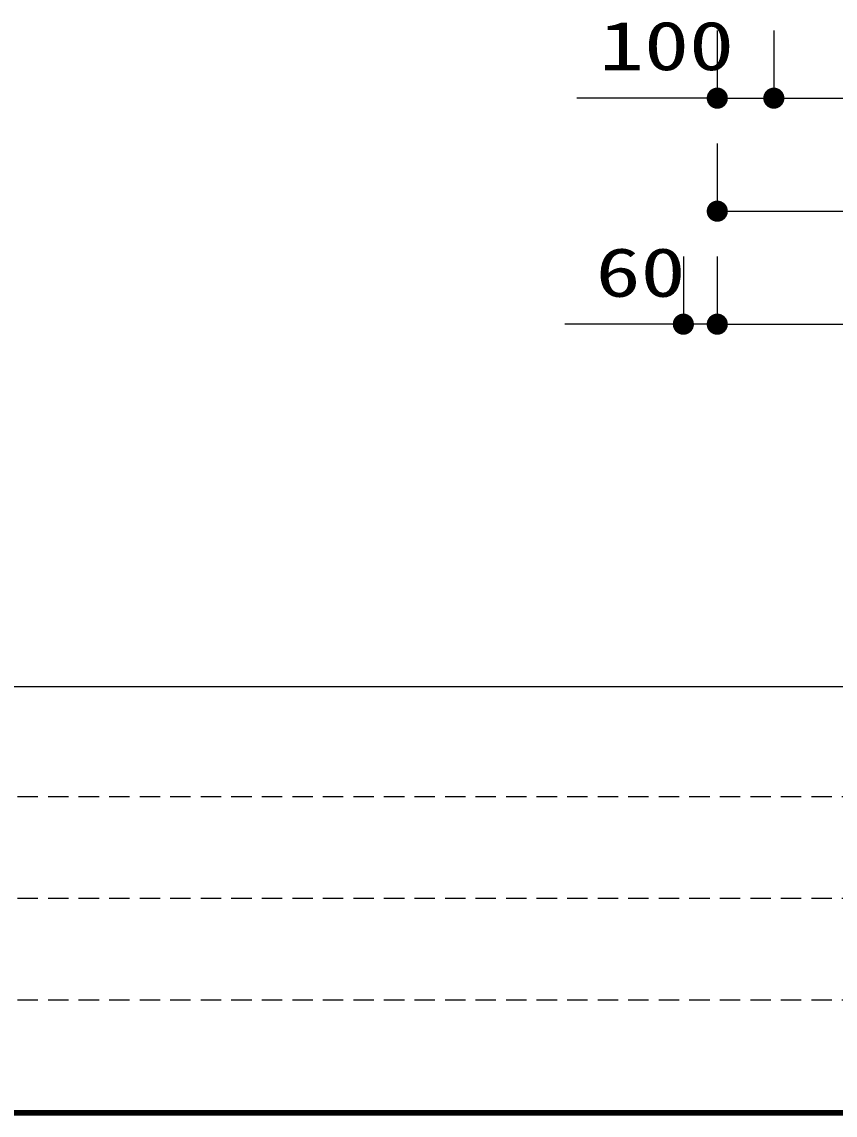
# Model space of a CAD drawing. Units: millimetres, scale not verified. Extents: x -10482 to 6837, y -7144 to 4933.
# Drawn here: x -7516 to -6078, y -6651 to -4717 of the extents above; entities that cross this region are included whole.
import ezdxf
from ezdxf.enums import TextEntityAlignment as Align

# ---------------------------------------------------------------- set-up
doc = ezdxf.new("R2010")
doc.units = ezdxf.units.MM
doc.header["$LTSCALE"] = 30
doc.linetypes.add('DASHED1', pattern=[1.8, 1.2, -0.6])
doc.layers.add('0-6_SUNPO', color=7, linetype='Continuous', lineweight=25)
doc.layers.add('0-7_07', color=7, linetype='Continuous', lineweight=25)
doc.styles.add('ＭＳ ゴシック', font='')
doc.styles.get('ＭＳ ゴシック').set_extended_font_data('MS Gothic')

msp = doc.modelspace()

# ---------------------------------------------------------------- linework, layer by layer
at = {"layer": '0-6_SUNPO', "color": 4}
for p, q in [((-6286.08, -4731.78), (-6286.08, -4851.78)), ((-6186.08, -4731.78), (-6186.08, -4851.78)), ((-6186.08, -4731.78), (-6186.08, -4851.78)), ((-6286.08, -4851.78), (-6534.74, -4851.78)), ((-6286.08, -4851.78), (-6186.08, -4851.78)), ((-6186.08, -4851.78), (-4586.08, -4851.78)), ((-6286.08, -4931.78), (-6286.08, -5051.78)), ((-6286.08, -5051.78), (-5086.08, -5051.78)), ((-6346.08, -5131.78), (-6346.08, -5251.78)), ((-6286.08, -5131.78), (-6286.08, -5251.78)), ((-6286.08, -5131.78), (-6286.08, -5251.78)), ((-6346.08, -5251.78), (-6555.95, -5251.78)), ((-6286.08, -5251.78), (-6346.08, -5251.78)), ((-6286.08, -5251.78), (-4486.08, -5251.78))]:
    msp.add_line(p, q, dxfattribs=at)
at = {"layer": '0-6_SUNPO'}
for points in [[(-6296.5, -4836.19), (-6286.08, -4851.78), (-6299.34, -4838.52)], [(-6293.26, -4834.46), (-6286.08, -4851.78), (-6296.5, -4836.19)], [(-6289.74, -4833.39), (-6286.08, -4851.78), (-6293.26, -4834.46)], [(-6286.08, -4833.03), (-6286.08, -4851.78), (-6289.74, -4833.39)], [(-6282.42, -4833.39), (-6286.08, -4851.78), (-6286.08, -4833.03)], [(-6278.91, -4834.46), (-6286.08, -4851.78), (-6282.42, -4833.39)], [(-6275.67, -4836.19), (-6286.08, -4851.78), (-6278.91, -4834.46)], [(-6272.82, -4838.52), (-6286.08, -4851.78), (-6275.67, -4836.19)], [(-6196.5, -4836.19), (-6186.08, -4851.78), (-6199.34, -4838.52)], [(-6196.5, -4836.19), (-6186.08, -4851.78), (-6199.34, -4838.52)], [(-6193.25, -4834.46), (-6186.08, -4851.78), (-6196.5, -4836.19)], [(-6193.25, -4834.46), (-6186.08, -4851.78), (-6196.5, -4836.19)], [(-6189.74, -4833.39), (-6186.08, -4851.78), (-6193.25, -4834.46)], [(-6189.74, -4833.39), (-6186.08, -4851.78), (-6193.25, -4834.46)], [(-6186.08, -4833.03), (-6186.08, -4851.78), (-6189.74, -4833.39)], [(-6186.08, -4833.03), (-6186.08, -4851.78), (-6189.74, -4833.39)], [(-6182.42, -4833.39), (-6186.08, -4851.78), (-6186.08, -4833.03)], [(-6182.42, -4833.39), (-6186.08, -4851.78), (-6186.08, -4833.03)], [(-6178.9, -4834.46), (-6186.08, -4851.78), (-6182.42, -4833.39)], [(-6178.9, -4834.46), (-6186.08, -4851.78), (-6182.42, -4833.39)], [(-6175.66, -4836.19), (-6186.08, -4851.78), (-6178.9, -4834.46)], [(-6175.66, -4836.19), (-6186.08, -4851.78), (-6178.9, -4834.46)], [(-6172.82, -4838.52), (-6186.08, -4851.78), (-6175.66, -4836.19)], [(-6172.82, -4838.52), (-6186.08, -4851.78), (-6175.66, -4836.19)], [(-6304.47, -4848.12), (-6286.08, -4851.78), (-6304.83, -4851.78)], [(-6304.83, -4851.78), (-6286.08, -4851.78), (-6304.47, -4855.44)], [(-6303.41, -4844.61), (-6286.08, -4851.78), (-6304.47, -4848.12)], [(-6304.47, -4855.44), (-6286.08, -4851.78), (-6303.41, -4858.96)], [(-6301.67, -4841.37), (-6286.08, -4851.78), (-6303.41, -4844.61)], [(-6303.41, -4858.96), (-6286.08, -4851.78), (-6301.67, -4862.2)], [(-6299.34, -4838.52), (-6286.08, -4851.78), (-6301.67, -4841.37)], [(-6301.67, -4862.2), (-6286.08, -4851.78), (-6299.34, -4865.04)], [(-6299.34, -4865.04), (-6286.08, -4851.78), (-6296.5, -4867.37)], [(-6296.5, -4867.37), (-6286.08, -4851.78), (-6293.26, -4869.1)], [(-6293.26, -4869.1), (-6286.08, -4851.78), (-6289.74, -4870.17)], [(-6289.74, -4870.17), (-6286.08, -4851.78), (-6286.08, -4870.53)], [(-6270.49, -4841.37), (-6286.08, -4851.78), (-6272.82, -4838.52)], [(-6268.76, -4844.61), (-6286.08, -4851.78), (-6270.49, -4841.37)], [(-6267.69, -4848.12), (-6286.08, -4851.78), (-6268.76, -4844.61)], [(-6267.33, -4851.78), (-6286.08, -4851.78), (-6267.69, -4848.12)], [(-6286.08, -4870.53), (-6286.08, -4851.78), (-6282.42, -4870.17)], [(-6282.42, -4870.17), (-6286.08, -4851.78), (-6278.91, -4869.1)], [(-6278.91, -4869.1), (-6286.08, -4851.78), (-6275.67, -4867.37)], [(-6275.67, -4867.37), (-6286.08, -4851.78), (-6272.82, -4865.04)], [(-6272.82, -4865.04), (-6286.08, -4851.78), (-6270.49, -4862.2)], [(-6270.49, -4862.2), (-6286.08, -4851.78), (-6268.76, -4858.96)], [(-6268.76, -4858.96), (-6286.08, -4851.78), (-6267.69, -4855.44)], [(-6267.69, -4855.44), (-6286.08, -4851.78), (-6267.33, -4851.78)], [(-6204.47, -4848.12), (-6186.08, -4851.78), (-6204.83, -4851.78)], [(-6204.47, -4848.12), (-6186.08, -4851.78), (-6204.83, -4851.78)], [(-6204.83, -4851.78), (-6186.08, -4851.78), (-6204.47, -4855.44)], [(-6204.83, -4851.78), (-6186.08, -4851.78), (-6204.47, -4855.44)], [(-6203.4, -4844.61), (-6186.08, -4851.78), (-6204.47, -4848.12)], [(-6203.4, -4844.61), (-6186.08, -4851.78), (-6204.47, -4848.12)], [(-6204.47, -4855.44), (-6186.08, -4851.78), (-6203.4, -4858.96)], [(-6204.47, -4855.44), (-6186.08, -4851.78), (-6203.4, -4858.96)], [(-6201.67, -4841.37), (-6186.08, -4851.78), (-6203.4, -4844.61)], [(-6201.67, -4841.37), (-6186.08, -4851.78), (-6203.4, -4844.61)], [(-6203.4, -4858.96), (-6186.08, -4851.78), (-6201.67, -4862.2)], [(-6203.4, -4858.96), (-6186.08, -4851.78), (-6201.67, -4862.2)], [(-6199.34, -4838.52), (-6186.08, -4851.78), (-6201.67, -4841.37)], [(-6199.34, -4838.52), (-6186.08, -4851.78), (-6201.67, -4841.37)], [(-6201.67, -4862.2), (-6186.08, -4851.78), (-6199.34, -4865.04)], [(-6201.67, -4862.2), (-6186.08, -4851.78), (-6199.34, -4865.04)], [(-6199.34, -4865.04), (-6186.08, -4851.78), (-6196.5, -4867.37)], [(-6199.34, -4865.04), (-6186.08, -4851.78), (-6196.5, -4867.37)], [(-6196.5, -4867.37), (-6186.08, -4851.78), (-6193.25, -4869.1)], [(-6196.5, -4867.37), (-6186.08, -4851.78), (-6193.25, -4869.1)], [(-6193.25, -4869.1), (-6186.08, -4851.78), (-6189.74, -4870.17)], [(-6193.25, -4869.1), (-6186.08, -4851.78), (-6189.74, -4870.17)], [(-6189.74, -4870.17), (-6186.08, -4851.78), (-6186.08, -4870.53)], [(-6189.74, -4870.17), (-6186.08, -4851.78), (-6186.08, -4870.53)], [(-6170.49, -4841.37), (-6186.08, -4851.78), (-6172.82, -4838.52)], [(-6170.49, -4841.37), (-6186.08, -4851.78), (-6172.82, -4838.52)], [(-6168.76, -4844.61), (-6186.08, -4851.78), (-6170.49, -4841.37)], [(-6168.76, -4844.61), (-6186.08, -4851.78), (-6170.49, -4841.37)], [(-6167.69, -4848.12), (-6186.08, -4851.78), (-6168.76, -4844.61)], [(-6167.69, -4848.12), (-6186.08, -4851.78), (-6168.76, -4844.61)], [(-6167.33, -4851.78), (-6186.08, -4851.78), (-6167.69, -4848.12)], [(-6167.33, -4851.78), (-6186.08, -4851.78), (-6167.69, -4848.12)], [(-6186.08, -4870.53), (-6186.08, -4851.78), (-6182.42, -4870.17)], [(-6182.42, -4870.17), (-6186.08, -4851.78), (-6178.9, -4869.1)], [(-6178.9, -4869.1), (-6186.08, -4851.78), (-6175.66, -4867.37)], [(-6175.66, -4867.37), (-6186.08, -4851.78), (-6172.82, -4865.04)], [(-6172.82, -4865.04), (-6186.08, -4851.78), (-6170.49, -4862.2)], [(-6170.49, -4862.2), (-6186.08, -4851.78), (-6168.76, -4858.96)], [(-6168.76, -4858.96), (-6186.08, -4851.78), (-6167.69, -4855.44)], [(-6167.69, -4855.44), (-6186.08, -4851.78), (-6167.33, -4851.78)], [(-6186.08, -4870.53), (-6186.08, -4851.78), (-6182.42, -4870.17)], [(-6182.42, -4870.17), (-6186.08, -4851.78), (-6178.9, -4869.1)], [(-6178.9, -4869.1), (-6186.08, -4851.78), (-6175.66, -4867.37)], [(-6175.66, -4867.37), (-6186.08, -4851.78), (-6172.82, -4865.04)], [(-6172.82, -4865.04), (-6186.08, -4851.78), (-6170.49, -4862.2)], [(-6170.49, -4862.2), (-6186.08, -4851.78), (-6168.76, -4858.96)], [(-6168.76, -4858.96), (-6186.08, -4851.78), (-6167.69, -4855.44)], [(-6167.69, -4855.44), (-6186.08, -4851.78), (-6167.33, -4851.78)], [(-6304.47, -5048.12), (-6286.08, -5051.78), (-6304.83, -5051.78)], [(-6303.41, -5044.61), (-6286.08, -5051.78), (-6304.47, -5048.12)], [(-6301.67, -5041.37), (-6286.08, -5051.78), (-6303.41, -5044.61)], [(-6299.34, -5038.52), (-6286.08, -5051.78), (-6301.67, -5041.37)], [(-6296.5, -5036.19), (-6286.08, -5051.78), (-6299.34, -5038.52)], [(-6293.26, -5034.46), (-6286.08, -5051.78), (-6296.5, -5036.19)], [(-6289.74, -5033.39), (-6286.08, -5051.78), (-6293.26, -5034.46)], [(-6286.08, -5033.03), (-6286.08, -5051.78), (-6289.74, -5033.39)], [(-6282.42, -5033.39), (-6286.08, -5051.78), (-6286.08, -5033.03)], [(-6278.91, -5034.46), (-6286.08, -5051.78), (-6282.42, -5033.39)], [(-6275.67, -5036.19), (-6286.08, -5051.78), (-6278.91, -5034.46)], [(-6272.82, -5038.52), (-6286.08, -5051.78), (-6275.67, -5036.19)], [(-6270.49, -5041.37), (-6286.08, -5051.78), (-6272.82, -5038.52)], [(-6268.76, -5044.61), (-6286.08, -5051.78), (-6270.49, -5041.37)], [(-6267.69, -5048.12), (-6286.08, -5051.78), (-6268.76, -5044.61)], [(-6267.33, -5051.78), (-6286.08, -5051.78), (-6267.69, -5048.12)], [(-6304.83, -5051.78), (-6286.08, -5051.78), (-6304.47, -5055.44)], [(-6304.47, -5055.44), (-6286.08, -5051.78), (-6303.41, -5058.96)], [(-6303.41, -5058.96), (-6286.08, -5051.78), (-6301.67, -5062.2)], [(-6301.67, -5062.2), (-6286.08, -5051.78), (-6299.34, -5065.04)], [(-6299.34, -5065.04), (-6286.08, -5051.78), (-6296.5, -5067.37)], [(-6296.5, -5067.37), (-6286.08, -5051.78), (-6293.26, -5069.1)], [(-6293.26, -5069.1), (-6286.08, -5051.78), (-6289.74, -5070.17)], [(-6289.74, -5070.17), (-6286.08, -5051.78), (-6286.08, -5070.53)], [(-6286.08, -5070.53), (-6286.08, -5051.78), (-6282.42, -5070.17)], [(-6282.42, -5070.17), (-6286.08, -5051.78), (-6278.91, -5069.1)], [(-6278.91, -5069.1), (-6286.08, -5051.78), (-6275.67, -5067.37)], [(-6275.67, -5067.37), (-6286.08, -5051.78), (-6272.82, -5065.04)], [(-6272.82, -5065.04), (-6286.08, -5051.78), (-6270.49, -5062.2)], [(-6270.49, -5062.2), (-6286.08, -5051.78), (-6268.76, -5058.96)], [(-6268.76, -5058.96), (-6286.08, -5051.78), (-6267.69, -5055.44)], [(-6267.69, -5055.44), (-6286.08, -5051.78), (-6267.33, -5051.78)], [(-6361.67, -5241.37), (-6346.08, -5251.78), (-6363.4, -5244.61)], [(-6359.34, -5238.52), (-6346.08, -5251.78), (-6361.67, -5241.37)], [(-6356.5, -5236.19), (-6346.08, -5251.78), (-6359.34, -5238.52)], [(-6353.26, -5234.46), (-6346.08, -5251.78), (-6356.5, -5236.19)], [(-6349.74, -5233.39), (-6346.08, -5251.78), (-6353.26, -5234.46)], [(-6346.08, -5233.03), (-6346.08, -5251.78), (-6349.74, -5233.39)], [(-6342.42, -5233.39), (-6346.08, -5251.78), (-6346.08, -5233.03)], [(-6338.9, -5234.46), (-6346.08, -5251.78), (-6342.42, -5233.39)], [(-6335.66, -5236.19), (-6346.08, -5251.78), (-6338.9, -5234.46)], [(-6332.82, -5238.52), (-6346.08, -5251.78), (-6335.66, -5236.19)], [(-6330.49, -5241.37), (-6346.08, -5251.78), (-6332.82, -5238.52)], [(-6328.76, -5244.61), (-6346.08, -5251.78), (-6330.49, -5241.37)], [(-6301.67, -5241.37), (-6286.08, -5251.78), (-6303.41, -5244.61)], [(-6301.67, -5241.37), (-6286.08, -5251.78), (-6303.41, -5244.61)], [(-6299.34, -5238.52), (-6286.08, -5251.78), (-6301.67, -5241.37)], [(-6299.34, -5238.52), (-6286.08, -5251.78), (-6301.67, -5241.37)], [(-6296.5, -5236.19), (-6286.08, -5251.78), (-6299.34, -5238.52)], [(-6296.5, -5236.19), (-6286.08, -5251.78), (-6299.34, -5238.52)], [(-6293.26, -5234.46), (-6286.08, -5251.78), (-6296.5, -5236.19)], [(-6293.26, -5234.46), (-6286.08, -5251.78), (-6296.5, -5236.19)], [(-6289.74, -5233.39), (-6286.08, -5251.78), (-6293.26, -5234.46)], [(-6289.74, -5233.39), (-6286.08, -5251.78), (-6293.26, -5234.46)], [(-6286.08, -5233.03), (-6286.08, -5251.78), (-6289.74, -5233.39)], [(-6286.08, -5233.03), (-6286.08, -5251.78), (-6289.74, -5233.39)], [(-6282.42, -5233.39), (-6286.08, -5251.78), (-6286.08, -5233.03)], [(-6282.42, -5233.39), (-6286.08, -5251.78), (-6286.08, -5233.03)], [(-6278.91, -5234.46), (-6286.08, -5251.78), (-6282.42, -5233.39)], [(-6278.91, -5234.46), (-6286.08, -5251.78), (-6282.42, -5233.39)], [(-6275.67, -5236.19), (-6286.08, -5251.78), (-6278.91, -5234.46)], [(-6275.67, -5236.19), (-6286.08, -5251.78), (-6278.91, -5234.46)], [(-6272.82, -5238.52), (-6286.08, -5251.78), (-6275.67, -5236.19)], [(-6272.82, -5238.52), (-6286.08, -5251.78), (-6275.67, -5236.19)], [(-6270.49, -5241.37), (-6286.08, -5251.78), (-6272.82, -5238.52)], [(-6270.49, -5241.37), (-6286.08, -5251.78), (-6272.82, -5238.52)], [(-6268.76, -5244.61), (-6286.08, -5251.78), (-6270.49, -5241.37)], [(-6268.76, -5244.61), (-6286.08, -5251.78), (-6270.49, -5241.37)], [(-6364.47, -5248.12), (-6346.08, -5251.78), (-6364.83, -5251.78)], [(-6364.83, -5251.78), (-6346.08, -5251.78), (-6364.47, -5255.44)], [(-6363.4, -5244.61), (-6346.08, -5251.78), (-6364.47, -5248.12)], [(-6364.47, -5255.44), (-6346.08, -5251.78), (-6363.4, -5258.96)], [(-6363.4, -5258.96), (-6346.08, -5251.78), (-6361.67, -5262.2)], [(-6361.67, -5262.2), (-6346.08, -5251.78), (-6359.34, -5265.04)], [(-6359.34, -5265.04), (-6346.08, -5251.78), (-6356.5, -5267.37)], [(-6356.5, -5267.37), (-6346.08, -5251.78), (-6353.26, -5269.1)], [(-6353.26, -5269.1), (-6346.08, -5251.78), (-6349.74, -5270.17)], [(-6349.74, -5270.17), (-6346.08, -5251.78), (-6346.08, -5270.53)], [(-6327.69, -5248.12), (-6346.08, -5251.78), (-6328.76, -5244.61)], [(-6327.33, -5251.78), (-6346.08, -5251.78), (-6327.69, -5248.12)], [(-6346.08, -5270.53), (-6346.08, -5251.78), (-6342.42, -5270.17)], [(-6342.42, -5270.17), (-6346.08, -5251.78), (-6338.9, -5269.1)], [(-6338.9, -5269.1), (-6346.08, -5251.78), (-6335.66, -5267.37)], [(-6335.66, -5267.37), (-6346.08, -5251.78), (-6332.82, -5265.04)], [(-6332.82, -5265.04), (-6346.08, -5251.78), (-6330.49, -5262.2)], [(-6330.49, -5262.2), (-6346.08, -5251.78), (-6328.76, -5258.96)], [(-6328.76, -5258.96), (-6346.08, -5251.78), (-6327.69, -5255.44)], [(-6327.69, -5255.44), (-6346.08, -5251.78), (-6327.33, -5251.78)], [(-6304.47, -5248.12), (-6286.08, -5251.78), (-6304.83, -5251.78)], [(-6304.47, -5248.12), (-6286.08, -5251.78), (-6304.83, -5251.78)], [(-6304.83, -5251.78), (-6286.08, -5251.78), (-6304.47, -5255.44)], [(-6304.83, -5251.78), (-6286.08, -5251.78), (-6304.47, -5255.44)], [(-6303.41, -5244.61), (-6286.08, -5251.78), (-6304.47, -5248.12)], [(-6303.41, -5244.61), (-6286.08, -5251.78), (-6304.47, -5248.12)], [(-6304.47, -5255.44), (-6286.08, -5251.78), (-6303.41, -5258.96)], [(-6304.47, -5255.44), (-6286.08, -5251.78), (-6303.41, -5258.96)], [(-6303.41, -5258.96), (-6286.08, -5251.78), (-6301.67, -5262.2)], [(-6303.41, -5258.96), (-6286.08, -5251.78), (-6301.67, -5262.2)], [(-6301.67, -5262.2), (-6286.08, -5251.78), (-6299.34, -5265.04)], [(-6301.67, -5262.2), (-6286.08, -5251.78), (-6299.34, -5265.04)], [(-6299.34, -5265.04), (-6286.08, -5251.78), (-6296.5, -5267.37)], [(-6299.34, -5265.04), (-6286.08, -5251.78), (-6296.5, -5267.37)], [(-6296.5, -5267.37), (-6286.08, -5251.78), (-6293.26, -5269.1)], [(-6296.5, -5267.37), (-6286.08, -5251.78), (-6293.26, -5269.1)], [(-6293.26, -5269.1), (-6286.08, -5251.78), (-6289.74, -5270.17)], [(-6293.26, -5269.1), (-6286.08, -5251.78), (-6289.74, -5270.17)], [(-6289.74, -5270.17), (-6286.08, -5251.78), (-6286.08, -5270.53)], [(-6289.74, -5270.17), (-6286.08, -5251.78), (-6286.08, -5270.53)], [(-6267.69, -5248.12), (-6286.08, -5251.78), (-6268.76, -5244.61)], [(-6267.69, -5248.12), (-6286.08, -5251.78), (-6268.76, -5244.61)], [(-6267.33, -5251.78), (-6286.08, -5251.78), (-6267.69, -5248.12)], [(-6267.33, -5251.78), (-6286.08, -5251.78), (-6267.69, -5248.12)], [(-6286.08, -5270.53), (-6286.08, -5251.78), (-6282.42, -5270.17)], [(-6282.42, -5270.17), (-6286.08, -5251.78), (-6278.91, -5269.1)], [(-6278.91, -5269.1), (-6286.08, -5251.78), (-6275.67, -5267.37)], [(-6275.67, -5267.37), (-6286.08, -5251.78), (-6272.82, -5265.04)], [(-6272.82, -5265.04), (-6286.08, -5251.78), (-6270.49, -5262.2)], [(-6270.49, -5262.2), (-6286.08, -5251.78), (-6268.76, -5258.96)], [(-6268.76, -5258.96), (-6286.08, -5251.78), (-6267.69, -5255.44)], [(-6267.69, -5255.44), (-6286.08, -5251.78), (-6267.33, -5251.78)], [(-6286.08, -5270.53), (-6286.08, -5251.78), (-6282.42, -5270.17)], [(-6282.42, -5270.17), (-6286.08, -5251.78), (-6278.91, -5269.1)], [(-6278.91, -5269.1), (-6286.08, -5251.78), (-6275.67, -5267.37)], [(-6275.67, -5267.37), (-6286.08, -5251.78), (-6272.82, -5265.04)], [(-6272.82, -5265.04), (-6286.08, -5251.78), (-6270.49, -5262.2)], [(-6270.49, -5262.2), (-6286.08, -5251.78), (-6268.76, -5258.96)], [(-6268.76, -5258.96), (-6286.08, -5251.78), (-6267.69, -5255.44)], [(-6267.69, -5255.44), (-6286.08, -5251.78), (-6267.33, -5251.78)]]:
    msp.add_solid(points, dxfattribs=at)
at = {"layer": '0-7_07'}
for p, q in [((-9341.55, -5893.08), (6828.45, -5893.08)), ((6836.85, -6651.49), (-9349.95, -6651.49)), ((6836.25, -6650.89), (-9349.35, -6650.89)), ((6835.65, -6650.29), (-9348.75, -6650.29)), ((6835.05, -6649.69), (-9348.15, -6649.69)), ((6834.45, -6649.09), (-9347.55, -6649.09)), ((6833.85, -6648.49), (-9346.95, -6648.49)), ((6833.25, -6647.89), (-9346.35, -6647.89)), ((6832.65, -6647.29), (-9345.75, -6647.29)), ((6832.05, -6646.69), (-9345.15, -6646.69)), ((6831.45, -6646.09), (-9344.55, -6646.09)), ((6830.85, -6645.49), (-9343.95, -6645.49)), ((6830.25, -6644.89), (-9343.35, -6644.89)), ((6829.65, -6644.29), (-9342.75, -6644.29)), ((6829.05, -6643.69), (-9342.15, -6643.69)), ((-9341.55, -6643.08), (6828.45, -6643.08))]:
    msp.add_line(p, q, dxfattribs=at)
at = {"layer": '0-7_07', "linetype": 'DASHED1'}
for p, q in [((-1331.56, -6088.08), (-9341.55, -6088.08)), ((-1331.56, -6268.08), (-9341.55, -6268.08)), ((-1331.56, -6448.08), (-9341.55, -6448.08))]:
    msp.add_line(p, q, dxfattribs=at)

# ---------------------------------------------------------------- texts
at = {"layer": '0-6_SUNPO', "color": 3, "style": 'ＭＳ ゴシック', "width": 1.35}
for s, p in [('100', (-6495.02, -4828.24)), ('60', (-6501.27, -5229.19))]:
    msp.add_text(s, height=86.59, dxfattribs=at).set_placement(p, align=Align.BOTTOM_LEFT)

doc.saveas('drawing.dxf')
